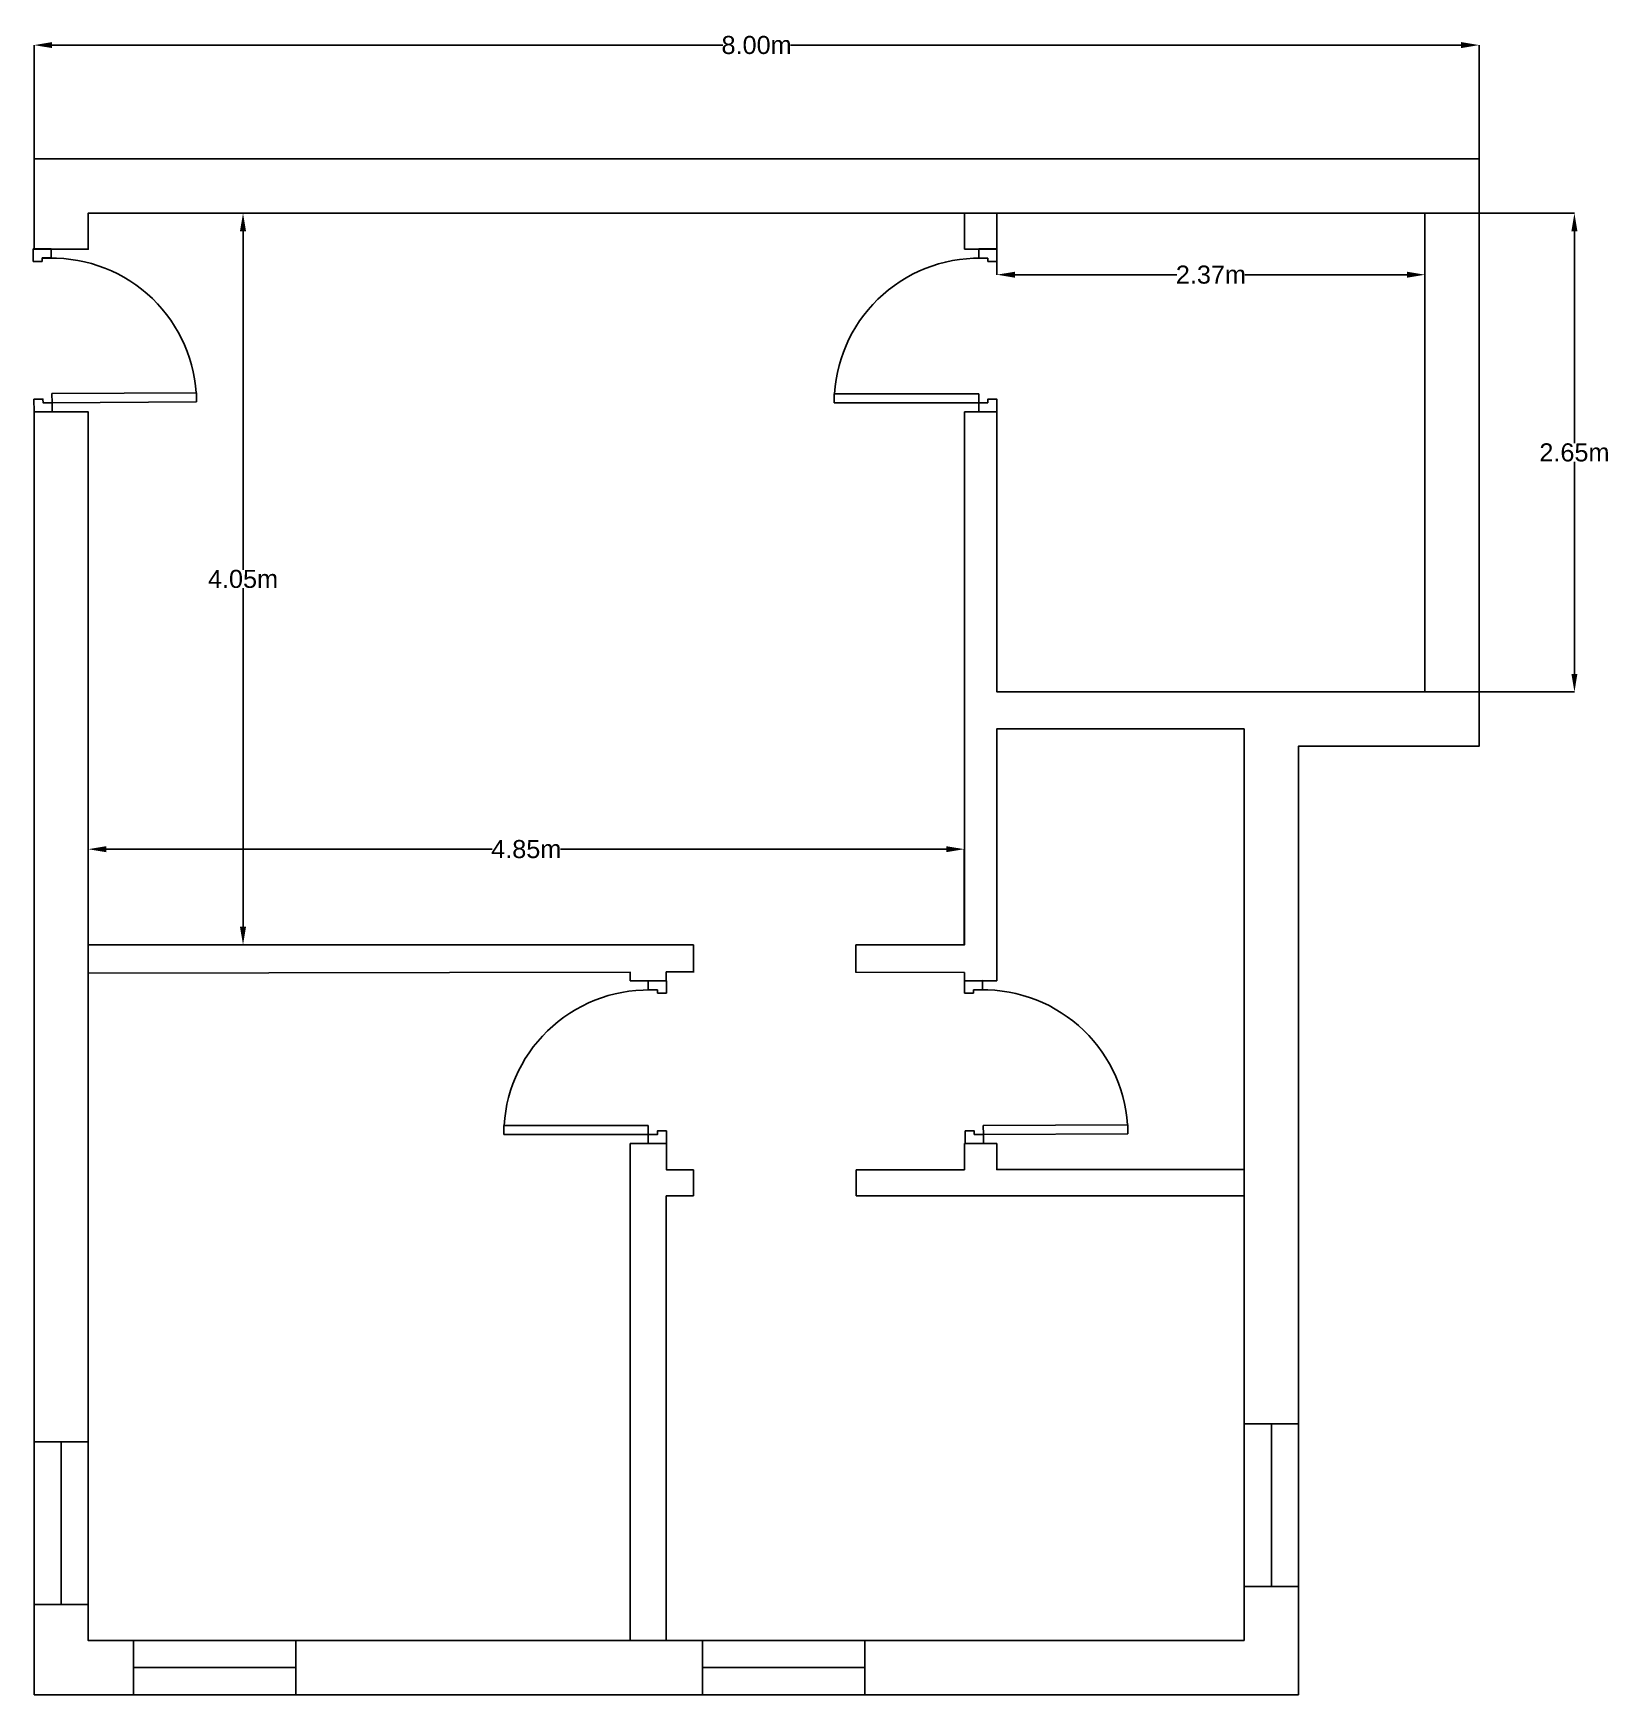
# Model space of a CAD drawing. Header units: millimetres. Extents: x 34563 to 61155, y 18053 to 27248.
# Drawn here: x 34563 to 43290, y 18053 to 27248 of the extents above; entities outside this region: 2.
import ezdxf

# ---------------------------------------------------------------- set-up
doc = ezdxf.new("R2010")
doc.units = ezdxf.units.MM
for name, color, linetype in [('dimensons', 30, 'Continuous'), ('doors', 4, 'Continuous'), ('walls', 7, 'Continuous'), ('windows', 6, 'Continuous')]:
    doc.layers.add(name, color=color, linetype=linetype)
doc.styles.get("Standard").update_dxf_attribs({"font": 'arial.ttf'})
doc.dimstyles.new('floorplan', dxfattribs={"dimtxt": 100, "dimasz": 100, "dimexe": 0.18, "dimexo": 0.0625, "dimgap": 0.09, "dimtad": 0, "dimtih": 1, "dimtoh": 1, "dimlfac": 0.001, "dimzin": 0, "dimdsep": 46, "dimtxsty": 'Standard', "dimcen": 0.09, "dimadec": 0, "dimazin": 0, "dimtfac": 1, "dimtofl": 0, "dimtmove": 0, "dimatfit": 3, "dimfxl": 1, "dimtolj": 1, "dimtzin": 0, "dimarcsym": 0})

# ---------------------------------------------------------------- blocks, each defined once
blk = doc.blocks.new('Door')
for p, q in [((50.3, 100), (50.3, 900)), ((50.3, 900), (100.3, 900)), ((100.3, 900), (100.3, 100)), ((100.3, 100), (50.3, 100))]:
    blk.add_line(p, q)
at = {"layer": 'doors'}
for p, q in [((851.3, 50), (851.3, 100)), ((851.3, 100), (901.6, 100)), ((901.6, 100), (901.6, 0)), ((831.6, 0), (831.6, 50)), ((831.6, 50), (851.3, 50)), ((901.6, 0), (831.6, 0))]:
    blk.add_line(p, q, dxfattribs=at)
blk.add_lwpolyline([(0, 100), (0, 0), (70, 0), (70, 50), (50.3, 50), (50.3, 100)], close=True, dxfattribs=at)
blk.add_arc((50.3, 100), 800, 356.41668, 86.41668, dxfattribs=at)
blk = doc.blocks.new('Window')
at = {"layer": 'windows'}
for p, q in [((-300, 0), (-300, -900)), ((-150, 0), (-150, -900)), ((0, 0), (0, -900))]:
    blk.add_line(p, q, dxfattribs=at)
blk = doc.blocks.new('window1')
at = {"layer": 'windows'}
for p, q in [((0, 900), (300, 900)), ((0, 0), (300, 0))]:
    blk.add_line(p, q, dxfattribs=at)
blk.add_blockref('Window', (300, 900), dxfattribs=at)
blk = doc.blocks.new('*D20')
at = {"layer": 'Defpoints', "color": 0, "transparency": 16777216}
for p in [(42567, 27182.7), (34567, 26552.9), (42567, 26552.9)]:
    blk.add_point(p, dxfattribs=at)
at = {"layer": 'dimensons', "color": 0, "lineweight": -2, "transparency": 16777216}
for p, q in [((34567, 26553), (34567, 27182.9)), ((34667, 27182.7), (38380.2, 27182.7)), ((42467, 27182.7), (38753.9, 27182.7)), ((42567, 26553), (42567, 27182.9))]:
    blk.add_line(p, q, dxfattribs=at)
at = {"layer": 'dimensons', "color": 0, "transparency": 16777216}
for points in [[(34667, 27199.4), (34667, 27166.1), (34567, 27182.7)], [(42467, 27199.4), (42467, 27166.1), (42567, 27182.7)]]:
    blk.add_solid(points, dxfattribs=at)
at = {"layer": 'dimensons', "color": 0, "transparency": 16777216, "insert": (38567, 27182.7), "char_height": 100, "attachment_point": 5}
blk.add_mtext('\\A1;8.00m', dxfattribs=at)
blk = doc.blocks.new('*D21')
at = {"layer": 'Defpoints', "color": 0, "transparency": 16777216}
for p in [(39717, 22732.6), (34867, 22202.9), (39717, 22202.9)]:
    blk.add_point(p, dxfattribs=at)
at = {"layer": 'dimensons', "color": 0, "lineweight": -2, "transparency": 16777216}
for p, q in [((34867, 22203), (34867, 22732.7)), ((34967, 22732.6), (37103.2, 22732.6)), ((39617, 22732.6), (37480.9, 22732.6)), ((39717, 22203), (39717, 22732.7))]:
    blk.add_line(p, q, dxfattribs=at)
at = {"layer": 'dimensons', "color": 0, "transparency": 16777216}
for points in [[(34967, 22749.2), (34967, 22715.9), (34867, 22732.6)], [(39617, 22749.2), (39617, 22715.9), (39717, 22732.6)]]:
    blk.add_solid(points, dxfattribs=at)
at = {"layer": 'dimensons', "color": 0, "transparency": 16777216, "insert": (37292, 22732.6), "char_height": 100, "attachment_point": 5}
blk.add_mtext('\\A1;4.85m', dxfattribs=at)
blk = doc.blocks.new('*D22')
at = {"layer": 'Defpoints', "color": 0, "transparency": 16777216}
for p in [(34867, 26252.9), (34867, 22202.9), (35724, 22202.9)]:
    blk.add_point(p, dxfattribs=at)
at = {"layer": 'dimensons', "color": 0, "lineweight": -2, "transparency": 16777216}
for p, q in [((34867.1, 26252.9), (35724.2, 26252.9)), ((35724, 26152.9), (35724, 24279.1)), ((35724, 22302.9), (35724, 24176.8)), ((34867.1, 22202.9), (35724.2, 22202.9))]:
    blk.add_line(p, q, dxfattribs=at)
at = {"layer": 'dimensons', "color": 0, "transparency": 16777216}
for points in [[(35707.3, 26152.9), (35740.6, 26152.9), (35724, 26252.9)], [(35707.3, 22302.9), (35740.6, 22302.9), (35724, 22202.9)]]:
    blk.add_solid(points, dxfattribs=at)
at = {"layer": 'dimensons', "color": 0, "transparency": 16777216, "insert": (35724, 24227.9), "char_height": 100, "attachment_point": 5}
blk.add_mtext('\\A1;4.05m', dxfattribs=at)
blk = doc.blocks.new('*D23')
at = {"layer": 'Defpoints', "color": 0, "transparency": 16777216}
for p in [(42267, 26252.9), (42267, 23602.9), (43094.4, 23602.9)]:
    blk.add_point(p, dxfattribs=at)
at = {"layer": 'dimensons', "color": 0, "lineweight": -2, "transparency": 16777216}
for p, q in [((42267.1, 26252.9), (43094.5, 26252.9)), ((43094.4, 26152.9), (43094.4, 24979.1)), ((43094.4, 23702.9), (43094.4, 24876.8)), ((42267.1, 23602.9), (43094.5, 23602.9))]:
    blk.add_line(p, q, dxfattribs=at)
at = {"layer": 'dimensons', "color": 0, "transparency": 16777216}
for points in [[(43077.7, 26152.9), (43111, 26152.9), (43094.4, 26252.9)], [(43077.7, 23702.9), (43111, 23702.9), (43094.4, 23602.9)]]:
    blk.add_solid(points, dxfattribs=at)
at = {"layer": 'dimensons', "color": 0, "transparency": 16777216, "insert": (43094.4, 24927.9), "char_height": 100, "attachment_point": 5}
blk.add_mtext('\\A1;2.65m', dxfattribs=at)
blk = doc.blocks.new('*D24')
at = {"layer": 'Defpoints', "color": 0, "transparency": 16777216}
for p in [(39897, 26252.9), (42267, 26252.9), (42267, 25911.9)]:
    blk.add_point(p, dxfattribs=at)
at = {"layer": 'dimensons', "color": 0, "lineweight": -2, "transparency": 16777216}
for p, q in [((39897, 26252.9), (39897, 25911.7)), ((42267, 26252.9), (42267, 25911.7)), ((39997, 25911.9), (40894.3, 25911.9)), ((42167, 25911.9), (41269.7, 25911.9))]:
    blk.add_line(p, q, dxfattribs=at)
at = {"layer": 'dimensons', "color": 0, "transparency": 16777216}
for points in [[(39997, 25928.5), (39997, 25895.2), (39897, 25911.9)], [(42167, 25928.5), (42167, 25895.2), (42267, 25911.9)]]:
    blk.add_solid(points, dxfattribs=at)
at = {"layer": 'dimensons', "color": 0, "transparency": 16777216, "insert": (41082, 25911.9), "char_height": 100, "attachment_point": 5}
blk.add_mtext('\\A1;2.37m', dxfattribs=at)

msp = doc.modelspace()

# ---------------------------------------------------------------- linework, layer by layer
at = {"layer": 'walls'}
for p, q in [((34567.048, 26552.916), (34567.048, 26552.916)), ((34867.048, 26052.916), (34567.048, 26052.916)), ((39717.048, 26052.916), (39896.971, 26052.916)), ((34867.048, 25152.916), (34567.048, 25152.916)), ((39717.048, 25152.916), (39896.971, 25152.916)), ((38217.048, 22202.916), (38217.048, 22050.106)), ((39117.048, 22202.916), (39117.048, 22050.106)), ((38067.048, 22003.296), (37867.048, 22003.296)), ((39717.048, 22003.367), (39896.971, 22003.367)), ((38067.653, 21103.296), (37867.048, 21103.296)), ((39717.048, 20958.367), (39717.048, 21103.367)), ((39717.048, 21103.367), (39896.601, 21103.367)), ((38218.007, 20958.367), (38218.007, 20813.544)), ((39118.007, 20958.367), (39118.007, 20813.544)), ((41267.048, 18652.916), (41267.048, 18352.916)), ((41567.048, 18652.916), (41567.048, 18052.916)), ((38267.048, 18352.916), (38267.048, 18052.916)), ((41267.048, 18352.916), (39167.048, 18352.916)), ((39167.048, 18352.916), (39167.048, 18052.916)), ((41567.048, 18052.916), (39167.048, 18052.916))]:
    msp.add_line(p, q, dxfattribs=at)
for points in [[(34567.048, 26052.916), (34567.048, 26552.916), (42567.048, 26552.916), (42567.048, 23302.916), (41567.048, 23302.916), (41567.048, 19552.916), (41267.048, 19552.916)], [(34867.048, 26252.916), (34867.048, 26052.916), (34867.048, 26252.916), (42267.048, 26252.916), (42267.048, 23602.916), (41267.048, 23602.916)], [(39717.048, 26252.916), (39717.048, 26052.916)], [(39896.971, 26052.916), (39896.971, 26252.916)], [(38217.048, 22202.916), (34867.048, 22202.916), (34867.048, 25152.916), (34867.048, 19452.916), (34570.08, 19452.916), (34567.048, 19452.916), (34567.048, 25152.916)], [(39717.048, 25152.916), (39717.048, 22202.916), (39117.048, 22202.916)], [(41267.048, 23602.916), (39896.971, 23602.916), (39896.971, 25152.916)], [(41267.048, 23397.76), (39896.971, 23399.149), (39896.971, 22003.367)], [(41267.048, 23397.76), (41267.048, 19552.916)], [(34867.048, 22047.224), (37867.048, 22052.916), (37867.048, 22003.296)], [(38217.048, 22052.98), (38067.048, 22053.296), (38067.048, 22003.296)], [(39717.048, 22003.367), (39717.048, 22049.825), (39117.048, 22051.087)], [(37867.048, 21103.296), (37867.048, 18352.916), (36017.048, 18352.916), (38267.048, 18352.916), (38267.048, 18052.916), (36017.048, 18052.916), (36017.048, 18352.916)], [(38067.653, 21103.296), (38068.007, 20958.367), (38218.007, 20958.367)], [(39118.007, 20958.367), (39717.048, 20958.367), (39717.048, 21103.367)], [(39896.601, 21103.367), (39896.419, 20959.192), (41267.048, 20959.192)], [(38067.048, 18352.916), (38067.048, 20122.182), (38067.048, 20813.544), (38218.007, 20813.544)], [(39118.007, 20813.544), (41267.048, 20813.544)]]:
    msp.add_lwpolyline(points, dxfattribs=at)
for points in [[(41267.048, 18652.916), (41567.048, 18652.916)], [(34567.048, 18052.916), (35117.048, 18052.916), (35117.048, 18352.916), (34867.048, 18352.916), (34867.048, 18552.916), (34570.08, 18552.916), (34567.048, 18552.916)], [(34867.048, 18352.916), (35117.048, 18352.916)]]:
    msp.add_lwpolyline(points, close=True, dxfattribs=at)
at = {"layer": 'windows'}
for p, q in [((41267.048, 19552.916), (41567.048, 19552.916)), ((41567.048, 18652.916), (41267.048, 18652.916))]:
    msp.add_line(p, q, dxfattribs=at)

# ---------------------------------------------------------------- block references
at = {"layer": 'doors', "xscale": -1, "rotation": 270.2799380916978}
for p in [(34567.048, 25152.916), (39722.475, 21103.296)]:
    msp.add_blockref('Door', p, dxfattribs=at)
at = {"layer": 'doors', "rotation": 90}
for p in [(39896.971, 25152.916), (38067.653, 21103.296)]:
    msp.add_blockref('Door', p, dxfattribs=at)
at = {"layer": 'doors'}
for p in [(59197.061, 21746.908), (60253.702, 21746.908)]:
    msp.add_blockref('Door', p, dxfattribs=at)
at = {"layer": 'windows'}
for p in [(41267.049, 18652.916), (34567.049, 18552.916)]:
    msp.add_blockref('window1', p, dxfattribs=at)
at = {"layer": 'windows', "rotation": 270}
for p in [(35117.048, 18352.916), (38267.048, 18352.916)]:
    msp.add_blockref('window1', p, dxfattribs=at)

# ---------------------------------------------------------------- dimensions: what is measured, and where the dimension line sits
at = {"layer": 'dimensons'}
for base, p1, p2, picture, middle in [((42567.048, 27182.725), (34567.048, 26552.916), (42567.048, 26552.916), '*D20', (38567.048, 27182.725)), ((42267.048, 25911.861), (39896.971, 26252.916), (42267.048, 26252.916), '*D24', (41082.01, 25911.861)), ((39717.048, 22732.553), (34867.048, 22202.916), (39717.048, 22202.916), '*D21', (37292.048, 22732.553))]:
    dim = msp.add_linear_dim(base=base, p1=p1, p2=p2, dimstyle='floorplan', override={"dimpost": 'm'}, dxfattribs=at)
    dim.commit()
    dim.dimension.update_dxf_attribs({"geometry": picture, "text_midpoint": middle})
for base, p1, p2, picture, middle in [((35723.98, 22202.916), (34867.048, 26252.916), (34867.048, 22202.916), '*D22', (35723.98, 24227.916)), ((43094.356, 23602.916), (42267.048, 26252.916), (42267.048, 23602.916), '*D23', (43094.356, 24927.916))]:
    dim = msp.add_linear_dim(base=base, p1=p1, p2=p2, angle=90, dimstyle='floorplan', override={"dimpost": 'm'}, dxfattribs=at)
    dim.commit()
    dim.dimension.update_dxf_attribs({"geometry": picture, "text_midpoint": middle})

doc.saveas('drawing.dxf')
